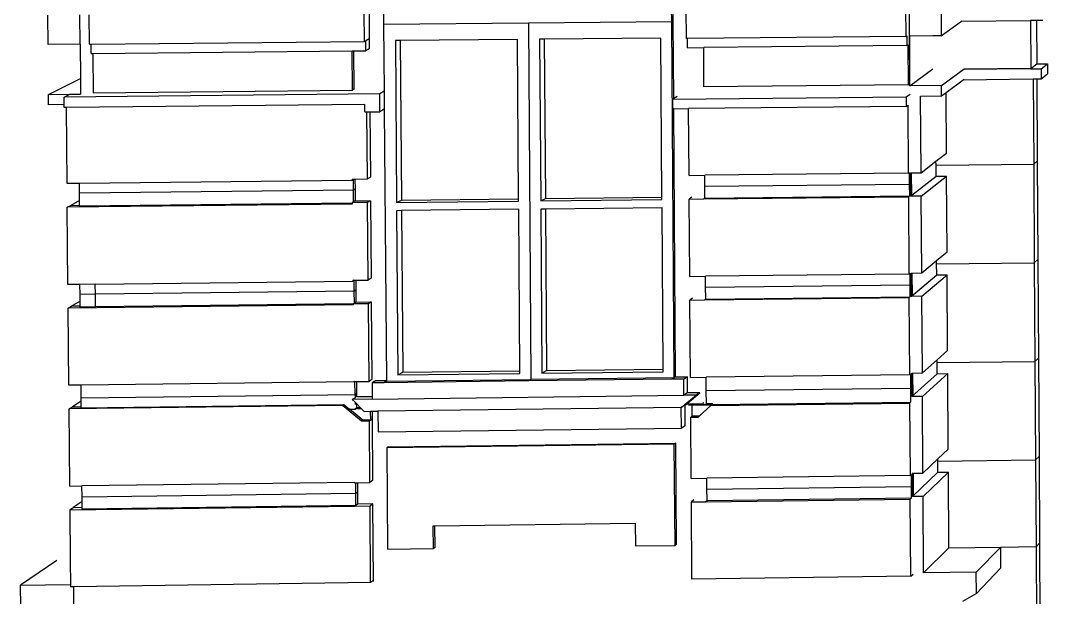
# Model space of a CAD drawing. Extents: x -106 to 80, y -44 to 65.
# Drawn here: x -64.95 to -43.71, y -31.26 to -19.33 of the extents above; entities that cross this region are included whole.
import ezdxf

# ---------------------------------------------------------------- set-up
doc = ezdxf.new("R2010")
doc.units = 0
doc.layers.get('0').update_dxf_attribs({"linetype": 'CONTINUOUS'})

msp = doc.modelspace()

# ---------------------------------------------------------------- linework, layer by layer
for p, q in [((-45.907, -18.838), (-45.902, -19.642)), ((-57.738, -19.102), (-57.734, -19.707)), ((-51.477, -19.352), (-51.479, -19.083)), ((-51.446, -19.337), (-51.448, -19.069)), ((-51.173, -19.698), (-51.178, -19.094)), ((-46.64, -19.052), (-46.636, -19.655)), ((-46.556, -19.648), (-46.56, -19.05)), ((-64.378, -19.82), (-64.383, -19.218)), ((-63.715, -19.813), (-63.721, -19.212)), ((-63.521, -19.818), (-63.526, -19.211)), ((-57.833, -19.762), (-57.838, -19.157)), ((-57.438, -19.154), (-57.436, -19.409)), ((-45.483, -19.342), (-44.056, -19.329)), ((-43.933, -19.327), (-44.056, -19.329)), ((-44.056, -19.329), (-44.05, -20.318)), ((-43.803, -19.326), (-43.933, -19.327)), ((-43.933, -19.327), (-43.928, -20.224)), ((-54.443, -19.38), (-57.436, -19.409)), ((-57.436, -19.409), (-57.426, -20.785)), ((-51.477, -19.352), (-54.443, -19.38)), ((-54.443, -19.38), (-54.389, -26.754)), ((-51.446, -19.337), (-51.477, -19.352)), ((-51.426, -26.718), (-51.477, -19.352)), ((-51.435, -20.942), (-51.446, -19.337)), ((-45.902, -19.642), (-45.483, -19.342)), ((-45.483, -19.342), (-45.471, -19.333)), ((-57.833, -19.762), (-57.806, -19.747)), ((-57.734, -19.707), (-57.806, -19.747)), ((-57.805, -19.952), (-57.806, -19.747)), ((-57.734, -19.707), (-57.732, -19.912)), ((-57.194, -19.741), (-57.169, -23.091)), ((-57.092, -19.741), (-57.194, -19.741)), ((-54.669, -19.717), (-57.092, -19.741)), ((-57.092, -19.741), (-57.067, -23.04)), ((-54.645, -23.014), (-54.669, -19.717)), ((-54.115, -19.712), (-54.212, -19.713)), ((-54.212, -19.713), (-54.188, -23.059)), ((-51.703, -19.689), (-54.115, -19.712)), ((-54.115, -19.712), (-54.091, -23.008)), ((-51.68, -22.982), (-51.703, -19.689)), ((-51.149, -19.698), (-51.173, -19.698)), ((-46.636, -19.655), (-51.149, -19.698)), ((-51.148, -19.888), (-51.149, -19.698)), ((-46.636, -19.655), (-46.615, -19.64)), ((-46.615, -19.64), (-46.613, -19.845)), ((-46.55, -20.633), (-46.556, -19.648)), ((-46.555, -19.648), (-46.556, -19.648)), ((-46.079, -19.644), (-46.555, -19.648)), ((-46.549, -20.633), (-46.555, -19.648)), ((-45.902, -19.642), (-46.079, -19.644)), ((-63.715, -19.813), (-64.378, -19.82)), ((-63.715, -19.813), (-63.709, -20.523)), ((-63.521, -19.818), (-63.489, -19.818)), ((-63.489, -19.818), (-57.833, -19.762)), ((-63.488, -20.009), (-63.489, -19.818)), ((-63.449, -20.008), (-58.089, -19.955)), ((-58.082, -20.77), (-58.089, -19.955)), ((-58.089, -19.955), (-58.05, -19.955)), ((-58.05, -19.955), (-57.805, -19.952)), ((-58.044, -20.748), (-58.05, -19.955)), ((-57.732, -19.912), (-57.805, -19.952)), ((-51.148, -19.888), (-50.816, -19.885)), ((-46.613, -19.845), (-50.816, -19.885)), ((-50.811, -20.698), (-50.816, -19.885)), ((-46.613, -19.845), (-46.587, -19.826)), ((-46.581, -20.656), (-46.587, -19.826)), ((-63.488, -20.009), (-63.449, -20.008)), ((-63.449, -20.008), (-63.442, -20.825)), ((-46.549, -20.676), (-46.075, -20.329)), ((-45.896, -20.669), (-45.429, -20.323)), ((-44.059, -20.325), (-45.439, -20.339)), ((-44.05, -20.318), (-45.429, -20.331)), ((-44.059, -20.325), (-44.05, -20.318)), ((-44.059, -20.325), (-43.837, -20.323)), ((-44.05, -20.318), (-43.928, -20.224)), ((-43.928, -20.224), (-43.707, -20.221)), ((-43.837, -20.323), (-43.707, -20.221)), ((-43.837, -20.323), (-43.836, -20.535)), ((-43.707, -20.221), (-43.705, -20.432)), ((-64.369, -20.854), (-63.709, -20.523)), ((-63.709, -20.523), (-63.707, -20.847)), ((-45.803, -20.816), (-45.449, -20.551)), ((-45.449, -20.551), (-43.999, -20.536)), ((-45.449, -20.551), (-45.438, -20.542)), ((-43.999, -20.536), (-43.989, -22.295)), ((-43.999, -20.536), (-43.926, -20.536)), ((-43.926, -20.536), (-43.836, -20.535)), ((-43.926, -20.536), (-43.916, -22.235)), ((-43.836, -20.535), (-43.705, -20.432)), ((-63.442, -20.825), (-58.082, -20.77)), ((-58.044, -20.748), (-58.082, -20.77)), ((-57.425, -20.789), (-57.516, -20.842)), ((-57.426, -20.785), (-57.425, -20.789)), ((-57.425, -20.789), (-57.423, -21.159)), ((-46.581, -20.656), (-50.811, -20.698)), ((-46.581, -20.656), (-46.55, -20.633)), ((-46.549, -20.676), (-46.55, -20.633)), ((-46.55, -20.633), (-46.549, -20.633)), ((-45.896, -20.669), (-46.549, -20.676)), ((-45.894, -20.884), (-45.896, -20.669)), ((-45.894, -20.884), (-45.803, -20.816)), ((-45.795, -22.067), (-45.803, -20.816)), ((-64.369, -20.854), (-63.929, -20.85)), ((-64.367, -21.07), (-64.369, -20.854)), ((-57.516, -20.842), (-64.046, -20.909)), ((-64.046, -20.909), (-63.929, -20.85)), ((-64.045, -21.067), (-64.046, -20.909)), ((-63.929, -20.85), (-63.707, -20.847)), ((-57.513, -21.212), (-57.516, -20.842)), ((-51.457, -20.955), (-46.628, -20.908)), ((-51.435, -20.942), (-51.457, -20.955)), ((-51.455, -21.151), (-51.457, -20.955)), ((-51.367, -20.898), (-51.435, -20.942)), ((-46.628, -20.908), (-46.548, -20.849)), ((-46.628, -20.908), (-46.627, -21.103)), ((-46.329, -20.888), (-45.894, -20.884)), ((-46.319, -22.476), (-46.329, -20.888)), ((-64.045, -21.067), (-64.367, -21.07)), ((-64.044, -21.125), (-64.045, -21.067)), ((-63.997, -21.125), (-64.044, -21.125)), ((-57.823, -21.061), (-63.997, -21.125)), ((-63.984, -22.701), (-63.997, -21.125)), ((-57.822, -21.215), (-57.823, -21.061)), ((-57.822, -21.215), (-57.781, -21.215)), ((-57.781, -21.215), (-57.722, -21.214)), ((-57.77, -22.602), (-57.781, -21.215)), ((-57.722, -21.214), (-57.513, -21.212)), ((-57.722, -21.214), (-57.711, -22.566)), ((-57.423, -21.159), (-57.513, -21.212)), ((-57.423, -21.159), (-57.379, -26.771)), ((-51.434, -21.151), (-51.455, -21.151)), ((-51.434, -21.151), (-51.127, -21.148)), ((-51.396, -26.699), (-51.434, -21.151)), ((-46.627, -21.103), (-51.127, -21.148)), ((-51.117, -22.531), (-51.127, -21.148)), ((-46.627, -21.103), (-46.595, -21.079)), ((-46.595, -21.079), (-46.586, -22.484)), ((-46.011, -22.235), (-45.795, -22.067)), ((-46.319, -22.476), (-46.011, -22.235)), ((-46.01, -22.317), (-46.011, -22.235)), ((-46.01, -22.317), (-43.989, -22.295)), ((-43.989, -22.295), (-43.916, -22.235)), ((-43.989, -22.295), (-43.977, -24.337)), ((-43.916, -22.235), (-43.904, -24.272)), ((-46.586, -22.484), (-50.792, -22.528)), ((-46.586, -22.484), (-46.565, -22.467)), ((-46.565, -22.467), (-46.563, -22.711)), ((-46.538, -22.478), (-46.319, -22.476)), ((-46.538, -22.478), (-46.535, -22.963)), ((-46.538, -22.478), (-46.538, -22.478)), ((-46.535, -22.963), (-46.538, -22.478)), ((-46.522, -22.478), (-46.519, -22.95)), ((-46.009, -22.547), (-46.01, -22.317)), ((-63.73, -22.698), (-63.984, -22.701)), ((-58.088, -22.637), (-63.73, -22.698)), ((-63.728, -22.895), (-63.73, -22.698)), ((-58.089, -22.605), (-58.088, -22.637)), ((-58.089, -22.605), (-58.061, -22.605)), ((-58.061, -22.62), (-58.088, -22.637)), ((-58.061, -22.605), (-58.061, -22.62)), ((-58.061, -22.605), (-58.029, -22.605)), ((-58.059, -22.833), (-58.061, -22.62)), ((-58.029, -22.605), (-57.77, -22.602)), ((-58.029, -22.605), (-58.027, -22.814)), ((-57.711, -22.566), (-57.77, -22.602)), ((-51.117, -22.531), (-50.792, -22.528)), ((-50.791, -22.755), (-50.792, -22.528)), ((-50.791, -22.755), (-46.563, -22.711)), ((-46.563, -22.711), (-46.562, -22.955)), ((-46.535, -22.963), (-46.009, -22.547)), ((-46.316, -22.96), (-45.793, -22.545)), ((-46.009, -22.547), (-45.793, -22.545)), ((-45.783, -24.11), (-45.793, -22.545)), ((-58.059, -22.833), (-63.728, -22.895)), ((-63.727, -23.051), (-63.728, -22.895)), ((-58.027, -22.814), (-58.059, -22.833)), ((-58.057, -23.078), (-58.059, -22.833)), ((-58.027, -22.814), (-58.026, -23.059)), ((-50.789, -22.98), (-50.791, -22.755)), ((-58.085, -23.124), (-63.979, -23.189)), ((-63.979, -23.189), (-63.909, -23.151)), ((-63.727, -23.051), (-63.909, -23.151)), ((-63.909, -23.151), (-63.726, -23.149)), ((-63.726, -23.149), (-63.727, -23.051)), ((-58.085, -23.107), (-63.726, -23.17)), ((-63.726, -23.17), (-63.726, -23.149)), ((-58.057, -23.078), (-58.085, -23.095)), ((-57.767, -23.092), (-58.085, -23.095)), ((-58.085, -23.095), (-58.085, -23.107)), ((-58.085, -23.107), (-58.085, -23.124)), ((-58.026, -23.059), (-58.057, -23.078)), ((-58.026, -23.059), (-57.708, -23.055)), ((-57.708, -23.055), (-57.767, -23.092)), ((-57.754, -24.697), (-57.767, -23.092)), ((-57.708, -23.055), (-57.695, -24.658)), ((-57.169, -23.091), (-57.067, -23.04)), ((-57.169, -23.091), (-54.645, -23.064)), ((-57.067, -23.04), (-54.645, -23.014)), ((-54.645, -23.064), (-54.645, -23.014)), ((-54.188, -23.059), (-54.091, -23.008)), ((-54.188, -23.059), (-51.68, -23.032)), ((-54.091, -23.008), (-51.68, -22.982)), ((-51.68, -23.032), (-51.68, -22.982)), ((-51.061, -22.983), (-51.114, -23.02)), ((-51.114, -23.02), (-50.813, -23.017)), ((-51.103, -24.621), (-51.114, -23.02)), ((-50.813, -23.017), (-46.583, -22.972)), ((-50.789, -23), (-50.813, -23.017)), ((-50.789, -23), (-46.562, -22.955)), ((-50.789, -23), (-50.789, -22.98)), ((-46.583, -22.972), (-46.562, -22.955)), ((-46.583, -22.972), (-46.573, -24.571)), ((-46.316, -22.96), (-46.535, -22.963)), ((-46.535, -22.963), (-46.535, -22.963)), ((-46.306, -24.547), (-46.316, -22.96)), ((-63.966, -24.788), (-63.979, -23.189)), ((-57.065, -23.258), (-57.167, -23.26)), ((-57.167, -23.26), (-57.141, -26.658)), ((-54.643, -23.232), (-57.065, -23.258)), ((-57.065, -23.258), (-57.039, -26.601)), ((-54.619, -26.572), (-54.643, -23.232)), ((-54.09, -23.226), (-54.187, -23.227)), ((-54.187, -23.227), (-54.162, -26.622)), ((-51.678, -23.2), (-54.09, -23.226)), ((-54.09, -23.226), (-54.065, -26.565)), ((-51.655, -26.536), (-51.678, -23.2)), ((-45.998, -24.29), (-45.783, -24.11)), ((-46.306, -24.547), (-45.998, -24.29)), ((-45.998, -24.36), (-45.998, -24.29)), ((-45.998, -24.36), (-43.977, -24.337)), ((-45.996, -24.59), (-45.998, -24.36)), ((-43.977, -24.337), (-43.904, -24.272)), ((-43.977, -24.337), (-43.965, -26.377)), ((-43.904, -24.272), (-43.892, -26.309)), ((-51.103, -24.621), (-50.778, -24.618)), ((-46.573, -24.571), (-50.778, -24.618)), ((-50.776, -24.844), (-50.778, -24.618)), ((-46.573, -24.571), (-46.552, -24.553)), ((-46.552, -24.553), (-46.55, -24.797)), ((-46.525, -24.55), (-46.306, -24.547)), ((-46.525, -24.55), (-46.522, -25.034)), ((-46.525, -24.55), (-46.525, -24.55)), ((-46.522, -25.034), (-46.525, -24.55)), ((-46.522, -25.034), (-45.996, -24.59)), ((-46.509, -24.55), (-46.506, -25.021)), ((-46.303, -25.032), (-45.78, -24.588)), ((-45.996, -24.59), (-45.78, -24.588)), ((-45.77, -26.152), (-45.78, -24.588)), ((-63.718, -24.785), (-63.966, -24.788)), ((-63.401, -24.781), (-63.718, -24.785)), ((-63.716, -24.994), (-63.718, -24.785)), ((-63.401, -24.781), (-58.072, -24.719)), ((-63.399, -24.99), (-63.401, -24.781)), ((-58.072, -24.701), (-58.045, -24.7)), ((-58.045, -24.701), (-58.072, -24.719)), ((-58.072, -24.702), (-58.045, -24.701)), ((-58.072, -24.701), (-58.072, -24.702)), ((-58.072, -24.702), (-58.072, -24.719)), ((-58.045, -24.7), (-58.045, -24.701)), ((-58.045, -24.7), (-58.013, -24.7)), ((-58.043, -24.927), (-58.045, -24.701)), ((-58.013, -24.7), (-57.754, -24.697)), ((-58.013, -24.7), (-58.011, -24.906)), ((-57.695, -24.658), (-57.754, -24.697)), ((-50.776, -24.844), (-46.55, -24.797)), ((-50.775, -25.068), (-50.776, -24.844)), ((-46.55, -24.797), (-46.549, -25.041)), ((-63.399, -24.99), (-63.716, -24.994)), ((-63.715, -25.132), (-63.716, -24.994)), ((-58.043, -24.927), (-63.399, -24.99)), ((-63.397, -25.251), (-63.399, -24.99)), ((-58.011, -24.906), (-58.043, -24.927)), ((-58.041, -25.172), (-58.043, -24.927)), ((-58.011, -24.906), (-58.009, -25.151)), ((-50.799, -25.106), (-46.57, -25.059)), ((-50.775, -25.088), (-46.549, -25.041)), ((-46.57, -25.059), (-46.549, -25.041)), ((-46.57, -25.059), (-46.56, -26.657)), ((-46.303, -25.032), (-46.522, -25.034)), ((-46.522, -25.034), (-46.522, -25.034)), ((-46.293, -26.618), (-46.303, -25.032)), ((-58.068, -25.206), (-63.962, -25.276)), ((-63.962, -25.276), (-63.891, -25.235)), ((-63.948, -26.873), (-63.962, -25.276)), ((-63.715, -25.132), (-63.891, -25.235)), ((-63.714, -25.233), (-63.891, -25.235)), ((-63.714, -25.233), (-63.715, -25.132)), ((-63.714, -25.255), (-63.714, -25.233)), ((-63.397, -25.251), (-63.714, -25.255)), ((-58.065, -25.188), (-63.397, -25.251)), ((-57.75, -25.187), (-58.069, -25.19)), ((-58.065, -25.188), (-58.069, -25.19)), ((-58.069, -25.19), (-58.068, -25.206)), ((-58.041, -25.172), (-58.065, -25.188)), ((-58.009, -25.151), (-58.041, -25.172)), ((-58.009, -25.151), (-57.691, -25.147)), ((-57.691, -25.147), (-57.75, -25.187)), ((-57.738, -26.791), (-57.75, -25.187)), ((-57.691, -25.147), (-57.679, -26.75)), ((-51.047, -25.071), (-51.1, -25.11)), ((-51.1, -25.11), (-50.799, -25.106)), ((-51.089, -26.71), (-51.1, -25.11)), ((-50.775, -25.088), (-50.799, -25.106)), ((-50.775, -25.088), (-50.775, -25.068)), ((-45.986, -26.344), (-45.77, -26.152)), ((-43.965, -26.377), (-43.892, -26.309)), ((-43.892, -26.309), (-43.88, -28.344)), ((-54.065, -26.565), (-51.655, -26.536)), ((-51.655, -26.592), (-51.655, -26.536)), ((-46.293, -26.618), (-45.986, -26.344)), ((-45.985, -26.402), (-45.986, -26.344)), ((-45.985, -26.402), (-43.965, -26.377)), ((-45.984, -26.632), (-45.985, -26.402)), ((-43.965, -26.377), (-43.953, -28.417)), ((-57.679, -26.75), (-57.738, -26.791)), ((-57.379, -26.79), (-54.389, -26.754)), ((-57.141, -26.658), (-57.039, -26.601)), ((-57.141, -26.658), (-54.618, -26.628)), ((-57.039, -26.601), (-54.619, -26.572)), ((-54.618, -26.628), (-54.619, -26.572)), ((-51.473, -26.746), (-54.438, -26.782)), ((-54.389, -26.754), (-54.438, -26.782)), ((-51.426, -26.718), (-54.389, -26.754)), ((-54.162, -26.622), (-54.065, -26.565)), ((-54.162, -26.622), (-51.655, -26.592)), ((-51.426, -26.718), (-51.473, -26.746)), ((-51.229, -26.743), (-51.473, -26.746)), ((-51.396, -26.699), (-51.426, -26.718)), ((-51.396, -26.699), (-51.153, -26.696)), ((-51.153, -26.696), (-51.229, -26.743)), ((-51.227, -27.079), (-51.229, -26.743)), ((-51.15, -27.031), (-51.153, -26.696)), ((-51.089, -26.71), (-50.764, -26.706)), ((-46.56, -26.657), (-50.764, -26.706)), ((-50.762, -26.981), (-50.764, -26.706)), ((-46.56, -26.657), (-46.539, -26.638)), ((-46.539, -26.638), (-46.537, -26.931)), ((-46.512, -26.62), (-46.293, -26.618)), ((-46.512, -26.62), (-46.509, -27.104)), ((-46.512, -26.62), (-46.512, -26.62)), ((-46.509, -27.104), (-46.512, -26.62)), ((-46.509, -27.104), (-45.984, -26.632)), ((-46.496, -26.62), (-46.493, -27.09)), ((-46.29, -27.102), (-45.767, -26.629)), ((-45.984, -26.632), (-45.767, -26.629)), ((-45.758, -28.193), (-45.767, -26.629)), ((-63.694, -26.87), (-63.948, -26.873)), ((-58.056, -26.8), (-63.694, -26.87)), ((-63.692, -27.141), (-63.694, -26.87)), ((-58.048, -26.795), (-58.056, -26.8)), ((-58.056, -26.795), (-58.056, -26.8)), ((-58.056, -26.795), (-58.048, -26.795)), ((-58.048, -26.795), (-58.029, -26.794)), ((-58.026, -27.07), (-58.029, -26.794)), ((-58.029, -26.794), (-57.996, -26.794)), ((-57.996, -26.794), (-57.738, -26.791)), ((-57.996, -26.794), (-57.995, -27.047)), ((-57.591, -26.774), (-57.676, -26.822)), ((-57.431, -26.819), (-57.676, -26.822)), ((-57.676, -26.822), (-57.674, -27.111)), ((-57.591, -26.774), (-57.379, -26.771)), ((-54.438, -26.782), (-57.431, -26.819)), ((-57.379, -26.79), (-57.431, -26.819)), ((-57.379, -26.771), (-57.379, -26.79)), ((-50.762, -26.981), (-46.537, -26.931)), ((-46.537, -26.931), (-46.535, -27.224)), ((-58.026, -27.07), (-63.692, -27.141)), ((-63.691, -27.204), (-63.692, -27.141)), ((-58.039, -27.137), (-58.085, -27.163)), ((-57.674, -27.158), (-58.085, -27.163)), ((-58.085, -27.163), (-58.025, -27.224)), ((-57.995, -27.047), (-58.026, -27.07)), ((-58.026, -27.07), (-58.026, -27.137)), ((-57.995, -27.047), (-57.994, -27.114)), ((-57.674, -27.111), (-57.994, -27.114)), ((-57.674, -27.158), (-51.227, -27.079)), ((-57.674, -27.111), (-57.674, -27.158)), ((-51.279, -27.331), (-50.973, -27.076)), ((-51.15, -27.031), (-51.227, -27.079)), ((-50.973, -27.076), (-51.227, -27.079)), ((-51.202, -27.283), (-50.897, -27.028)), ((-50.897, -27.028), (-51.15, -27.031)), ((-50.897, -27.028), (-50.973, -27.076)), ((-50.76, -27.256), (-50.762, -26.981)), ((-46.29, -27.102), (-46.509, -27.104)), ((-46.509, -27.104), (-46.509, -27.104)), ((-46.28, -28.687), (-46.29, -27.102)), ((-58.284, -27.29), (-63.944, -27.361)), ((-63.944, -27.361), (-63.874, -27.317)), ((-63.93, -28.958), (-63.944, -27.361)), ((-63.691, -27.204), (-63.874, -27.317)), ((-63.874, -27.317), (-63.69, -27.315)), ((-63.69, -27.315), (-63.691, -27.204)), ((-63.69, -27.339), (-58.257, -27.271)), ((-63.69, -27.339), (-63.69, -27.315)), ((-58.284, -27.29), (-58.257, -27.271)), ((-58.171, -27.385), (-58.284, -27.29)), ((-58.257, -27.271), (-58.144, -27.366)), ((-58.171, -27.385), (-58.172, -27.385)), ((-58.144, -27.366), (-58.171, -27.385)), ((-58.171, -27.385), (-58.171, -27.385)), ((-58.171, -27.385), (-58.171, -27.385)), ((-58.171, -27.385), (-58.171, -27.385)), ((-57.896, -27.615), (-58.171, -27.385)), ((-58.171, -27.385), (-58.171, -27.385)), ((-58.171, -27.385), (-58.171, -27.385)), ((-58.144, -27.366), (-58.024, -27.364)), ((-57.869, -27.596), (-58.144, -27.366)), ((-58.025, -27.224), (-58.025, -27.268)), ((-58.025, -27.224), (-57.993, -27.257)), ((-58.025, -27.323), (-58.024, -27.323)), ((-58.024, -27.364), (-57.993, -27.341)), ((-58.024, -27.342), (-58.024, -27.342)), ((-58.024, -27.345), (-58.024, -27.364)), ((-57.891, -27.362), (-58.024, -27.364)), ((-57.992, -27.323), (-57.993, -27.257)), ((-57.993, -27.257), (-57.912, -27.34)), ((-57.912, -27.34), (-57.993, -27.341)), ((-57.993, -27.341), (-57.992, -27.341)), ((-57.912, -27.34), (-57.891, -27.362)), ((-57.891, -27.362), (-57.842, -27.412)), ((-51.279, -27.331), (-57.555, -27.409)), ((-51.202, -27.283), (-51.279, -27.331)), ((-51.276, -27.758), (-51.279, -27.331)), ((-51.199, -27.709), (-51.202, -27.283)), ((-51.172, -27.257), (-50.954, -27.255)), ((-51.13, -27.282), (-50.653, -27.277)), ((-51.032, -27.256), (-51.054, -27.273)), ((-51.054, -27.273), (-50.754, -27.27)), ((-51.053, -27.506), (-51.054, -27.273)), ((-50.954, -27.255), (-50.835, -27.253)), ((-50.67, -27.292), (-50.93, -27.532)), ((-50.901, -27.504), (-50.671, -27.292)), ((-50.833, -27.251), (-50.835, -27.253)), ((-50.814, -27.234), (-50.833, -27.251)), ((-50.736, -27.256), (-50.76, -27.256)), ((-50.736, -27.256), (-50.754, -27.27)), ((-50.754, -27.27), (-50.643, -27.268)), ((-50.626, -27.254), (-50.736, -27.256)), ((-50.667, -27.29), (-50.671, -27.292)), ((-50.671, -27.292), (-50.67, -27.292)), ((-50.67, -27.292), (-46.556, -27.243)), ((-50.667, -27.29), (-50.67, -27.292)), ((-50.647, -27.273), (-50.667, -27.29)), ((-50.653, -27.277), (-50.667, -27.29)), ((-50.643, -27.268), (-50.653, -27.277)), ((-50.647, -27.273), (-46.535, -27.224)), ((-50.647, -27.273), (-50.642, -27.268)), ((-50.63, -27.258), (-50.643, -27.268)), ((-50.643, -27.268), (-50.642, -27.268)), ((-50.642, -27.268), (-50.63, -27.258)), ((-50.626, -27.254), (-50.63, -27.258)), ((-50.63, -27.258), (-50.626, -27.254)), ((-46.556, -27.243), (-46.535, -27.224)), ((-46.556, -27.243), (-46.547, -28.741)), ((-57.869, -27.596), (-57.896, -27.615)), ((-57.731, -27.613), (-57.896, -27.615)), ((-57.704, -27.594), (-57.869, -27.596)), ((-57.842, -27.412), (-57.706, -27.411)), ((-57.704, -27.594), (-57.731, -27.613)), ((-57.722, -28.884), (-57.731, -27.613)), ((-57.706, -27.411), (-57.674, -27.41)), ((-57.704, -27.594), (-57.706, -27.411)), ((-57.697, -27.589), (-57.704, -27.594)), ((-57.673, -27.571), (-57.697, -27.589)), ((-57.674, -27.41), (-57.555, -27.409)), ((-57.674, -27.41), (-57.673, -27.571)), ((-57.673, -27.571), (-57.663, -28.84)), ((-57.555, -27.409), (-57.552, -27.836)), ((-51.053, -27.506), (-51.083, -27.531)), ((-51.083, -27.531), (-50.927, -27.529)), ((-51.074, -28.798), (-51.083, -27.531)), ((-51.053, -27.506), (-50.901, -27.504)), ((-50.926, -27.529), (-50.93, -27.532)), ((-50.927, -27.529), (-50.901, -27.504)), ((-57.552, -27.836), (-51.276, -27.758)), ((-51.199, -27.709), (-51.276, -27.758)), ((-51.424, -28.092), (-57.369, -28.167)), ((-57.335, -28.142), (-57.369, -28.167)), ((-57.369, -28.167), (-57.353, -30.264)), ((-57.335, -28.142), (-51.394, -28.067)), ((-51.394, -28.067), (-51.424, -28.092)), ((-51.409, -30.185), (-51.424, -28.092)), ((-51.379, -30.159), (-51.394, -28.067)), ((-45.973, -28.396), (-45.758, -28.193)), ((-46.28, -28.687), (-45.973, -28.396)), ((-45.973, -28.443), (-45.973, -28.396)), ((-45.973, -28.443), (-43.953, -28.417)), ((-45.971, -28.672), (-45.973, -28.443)), ((-43.953, -28.417), (-43.88, -28.344)), ((-43.953, -28.417), (-43.942, -30.216)), ((-43.88, -28.344), (-43.869, -30.14)), ((-46.496, -29.173), (-45.971, -28.672)), ((-46.277, -29.17), (-45.755, -28.67)), ((-45.971, -28.672), (-45.755, -28.67)), ((-45.745, -30.232), (-45.755, -28.67)), ((-58.04, -28.881), (-63.676, -28.955)), ((-58.04, -28.888), (-58.04, -28.881)), ((-58.04, -28.888), (-58.012, -28.888)), ((-58.012, -28.888), (-57.98, -28.887)), ((-58.011, -29.112), (-58.012, -28.888)), ((-57.98, -28.887), (-57.722, -28.884)), ((-57.98, -28.887), (-57.979, -29.088)), ((-57.663, -28.84), (-57.722, -28.884)), ((-51.074, -28.798), (-50.749, -28.794)), ((-46.547, -28.741), (-50.749, -28.794)), ((-50.748, -29.018), (-50.749, -28.794)), ((-46.547, -28.741), (-46.526, -28.721)), ((-46.526, -28.721), (-46.524, -28.965)), ((-46.5, -28.689), (-46.499, -28.689)), ((-46.496, -29.173), (-46.5, -28.689)), ((-46.499, -28.689), (-46.28, -28.687)), ((-46.499, -28.689), (-46.496, -29.173)), ((-46.483, -28.689), (-46.481, -29.158)), ((-63.93, -28.958), (-63.676, -28.955)), ((-63.674, -29.187), (-63.676, -28.955)), ((-57.979, -29.088), (-58.011, -29.112)), ((-57.979, -29.088), (-57.977, -29.333)), ((-50.748, -29.018), (-46.524, -28.965)), ((-50.746, -29.238), (-50.748, -29.018)), ((-46.524, -28.965), (-46.523, -29.208)), ((-63.674, -29.279), (-63.856, -29.399)), ((-58.011, -29.112), (-63.674, -29.187)), ((-63.674, -29.279), (-63.674, -29.187)), ((-63.673, -29.396), (-63.674, -29.279)), ((-58.009, -29.356), (-58.011, -29.112)), ((-51.018, -29.242), (-51.071, -29.286)), ((-51.071, -29.286), (-50.77, -29.282)), ((-51.06, -30.884), (-51.071, -29.286)), ((-50.77, -29.282), (-46.544, -29.228)), ((-50.746, -29.262), (-50.77, -29.282)), ((-46.523, -29.208), (-50.746, -29.262)), ((-50.746, -29.262), (-50.746, -29.238)), ((-46.544, -29.228), (-46.523, -29.208)), ((-46.534, -30.824), (-46.544, -29.228)), ((-46.277, -29.17), (-46.496, -29.173)), ((-46.496, -29.173), (-46.496, -29.173)), ((-46.267, -30.754), (-46.277, -29.17)), ((-58.036, -29.377), (-63.926, -29.455)), ((-63.856, -29.409), (-63.926, -29.455)), ((-63.926, -29.455), (-63.917, -30.496)), ((-63.856, -29.399), (-63.673, -29.396)), ((-63.673, -29.407), (-63.673, -29.396)), ((-63.672, -29.432), (-63.673, -29.407)), ((-58.009, -29.356), (-63.672, -29.432)), ((-58.009, -29.356), (-58.036, -29.377)), ((-57.718, -29.373), (-58.036, -29.377)), ((-57.977, -29.333), (-58.009, -29.356)), ((-57.659, -29.328), (-57.977, -29.333)), ((-57.659, -29.328), (-57.718, -29.373)), ((-57.706, -30.955), (-57.718, -29.373)), ((-57.647, -30.928), (-57.659, -29.328)), ((-56.377, -29.78), (-52.232, -29.726)), ((-52.232, -29.726), (-52.229, -30.196)), ((-56.41, -29.781), (-56.377, -29.78)), ((-56.407, -30.251), (-56.41, -29.781)), ((-56.373, -30.225), (-56.377, -29.78)), ((-51.379, -30.159), (-51.409, -30.185)), ((-43.942, -30.216), (-43.869, -30.14)), ((-43.869, -30.14), (-43.856, -32.367)), ((-57.353, -30.264), (-56.407, -30.251)), ((-56.373, -30.225), (-56.407, -30.251)), ((-52.229, -30.196), (-51.409, -30.185)), ((-46.267, -30.754), (-45.745, -30.232)), ((-45.745, -30.232), (-44.671, -30.218)), ((-45.177, -30.739), (-44.671, -30.218)), ((-44.67, -30.226), (-44.671, -30.218)), ((-43.942, -30.216), (-44.67, -30.226)), ((-44.668, -30.65), (-44.67, -30.226)), ((-43.942, -30.216), (-43.929, -32.448)), ((-64.196, -30.5), (-64.947, -31.008)), ((-63.917, -30.496), (-63.913, -30.993)), ((-46.534, -30.824), (-46.486, -30.777)), ((-45.177, -30.739), (-46.267, -30.754)), ((-45.175, -31.178), (-45.177, -30.739)), ((-45.175, -31.178), (-44.668, -30.65)), ((-64.947, -31.008), (-63.913, -30.993)), ((-64.943, -31.449), (-64.947, -31.008)), ((-63.913, -30.993), (-63.912, -31.041)), ((-57.706, -30.955), (-63.842, -31.04)), ((-57.647, -30.908), (-57.706, -30.955)), ((-46.534, -30.824), (-51.06, -30.884)), ((-63.842, -31.04), (-63.912, -31.041)), ((-63.831, -32.323), (-63.842, -31.04)), ((-45.175, -31.178), (-45.465, -31.345))]:
    msp.add_line(p, q)

doc.saveas('drawing.dxf')
